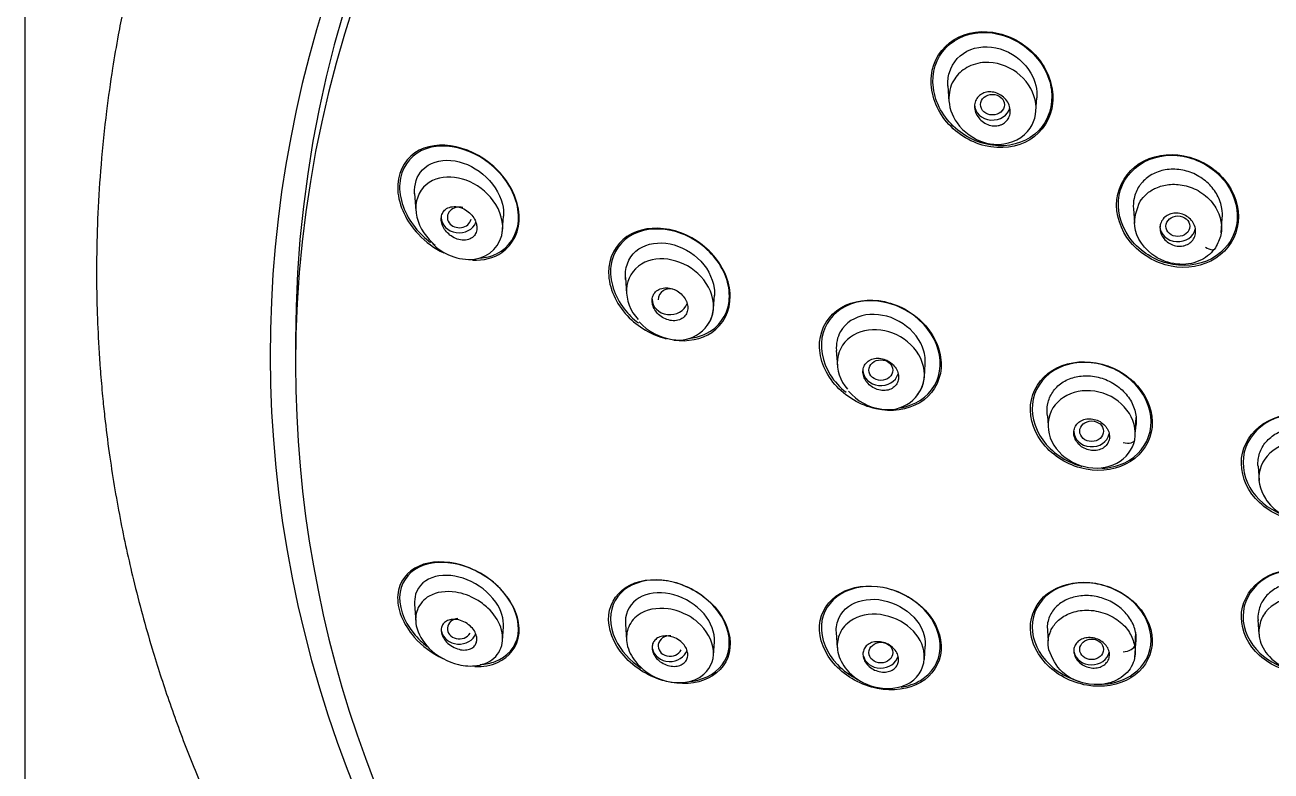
# Model space of a CAD drawing. Header units: millimetres. Extents: x -60 to 7633, y -2614 to 2146.
# Drawn here: x 144.7 to 186.6, y 1467.67 to 1492.77 of the extents above; entities that cross this region are included whole.
import ezdxf

# ---------------------------------------------------------------- set-up
doc = ezdxf.new("R2010")
doc.units = ezdxf.units.MM
doc.layers.get('0').update_dxf_attribs({"color": 250})

msp = doc.modelspace()

# ---------------------------------------------------------------- linework, layer by layer
at = {"linetype": 'Continuous'}
for p, q in [((144.7, 1796.444), (144.7, 1291.743)), ((175.738, 1490.716), (175.774, 1490.198)), ((178.698, 1489.872), (178.729, 1490.316)), ((157.803, 1487.095), (157.844, 1486.511)), ((181.973, 1486.591), (182.007, 1486.096)), ((160.764, 1485.886), (160.796, 1486.342)), ((184.928, 1485.78), (184.963, 1486.275)), ((164.894, 1484.27), (164.932, 1483.724)), ((167.855, 1483.227), (167.886, 1483.674)), ((153.8, 1482.162), (153.8, 1481.328)), ((171.984, 1481.822), (172.02, 1481.305)), ((174.946, 1480.924), (174.977, 1481.367)), ((179.085, 1479.623), (179.107, 1479.298)), ((182.032, 1479.06), (182.066, 1479.559)), ((182.05, 1479.251), (182.038, 1479.078)), ((186.165, 1477.924), (186.199, 1477.447)), ((157.801, 1473.284), (157.842, 1472.7)), ((164.892, 1472.619), (164.93, 1472.072)), ((179.076, 1472.555), (179.11, 1472.056)), ((186.164, 1472.758), (186.198, 1472.28)), ((160.763, 1472.061), (160.795, 1472.518)), ((171.983, 1472.332), (172.019, 1471.814)), ((182.05, 1472.342), (182.02, 1471.897)), ((167.855, 1471.567), (167.886, 1472.014)), ((174.945, 1471.428), (174.976, 1471.87)), ((182.023, 1471.484), (182.058, 1471.977))]:
    msp.add_line(p, q, dxfattribs=at)
for centre, radius, start, end in [((159.708, 1485.943), 1.056, 276.0684, 356.4339), ((159.646, 1486.583), 1.7, 221.7674, 275.8813), ((166.697, 1483.333), 1.163, 258.6629, 354.4345), ((166.708, 1483.974), 1.799, 221.4188, 262.3227), ((173.732, 1481.049), 1.221, 259.703, 353.882), ((173.71, 1481.554), 1.717, 219.8476, 263.4275), ((187.704, 1477.648), 1.524, 208.673, 263.8798)]:
    msp.add_arc(centre, radius, start, end, dxfattribs=at)
for centre, major_axis, ratio, start_param, end_param in [((204.6, 1481.714), (51.65, 0), 0.866025, -0.447532, 3.589125), ((204.6, 1481.328), (-50.8, 0), 0.866025, 1.920717, 6.283185), ((204.6, 1482.162), (-50.8, 0), 0.866025, 3.141593, 6.283185), ((177.234, 1490.089), (-0.6, 0), 0.866025, 0, 2.959668), ((159.307, 1486.295), (0.403, -0.004), 0.85929, 1.269189, 6.118057), ((159.299, 1486.296), (0.6, 0), 0.866025, 3.141593, 5.960944), ((183.469, 1485.998), (-0.6, 0), 0.866025, 0, 2.986839), ((184.449, 1485.419), (-0.276, 0.175), 0.423068, 1.638784, 3.378096), ((166.394, 1483.544), (0.402, -0.002), 0.862205, 1.14065, 3.195597), ((166.389, 1483.545), (0.6, 0), 0.866025, 3.141593, 6.001038), ((204.6, 1481.328), (-50.8, 0), 0.866025, 0, 1.208392), ((173.48, 1481.158), (-0.6, 0), 0.866025, 0, 2.894603), ((180.571, 1479.102), (-0.6, 0), 0.866025, 0, 2.962626), ((181.698, 1478.871), (-0.32, 0.066), 0.49079, 1.468595, 3.208033), ((159.307, 1472.462), (0.403, 0.004), 0.85929, 1.68234, 5.808478), ((159.299, 1472.461), (0.6, 0), 0.866025, 3.316126, 5.941248), ((166.394, 1471.876), (0.402, 0.002), 0.862205, 1.507635, 5.91176), ((166.389, 1471.875), (0.6, 0), 0.866025, 3.316126, 6.008418), ((181.699, 1471.849), (-0.319, -0.071), 0.476891, 1.259296, 2.998608), ((173.48, 1471.653), (-0.6, 0), 0.866025, 0.174533, 2.918548), ((180.571, 1471.763), (-0.6, 0), 0.866025, 0.174533, 2.945356)]:
    msp.add_ellipse(centre, major_axis=major_axis, ratio=ratio, start_param=start_param, end_param=end_param, dxfattribs=at)
for centre, major_axis, ratio in [((177.236, 1490.088), (0.401, -0.003), 0.865107), ((183.47, 1485.998), (0.4, -0.001), 0.865796), ((173.482, 1481.157), (0.401, -0.001), 0.864317), ((180.571, 1479.102), (0.4, 0), 0.865596), ((180.571, 1471.764), (0.4, 0), 0.865596), ((173.482, 1471.654), (0.401, 0.001), 0.864317)]:
    msp.add_ellipse(centre, major_axis=major_axis, ratio=ratio, dxfattribs=at)
for points, knots in [([(204.6, 1534.682), (203.972, 1534.679), (202.895, 1534.67), (201.09, 1534.6), (199.285, 1534.484), (197.655, 1534.335), (196.011, 1534.146), (194.376, 1533.919), (192.676, 1533.633), (191.058, 1533.319), (189.492, 1532.976), (187.888, 1532.579), (186.355, 1532.157), (184.946, 1531.732), (183.076, 1531.12), (180.633, 1530.222), (177.616, 1528.925), (174.799, 1527.522), (172.128, 1526.015), (169.515, 1524.364), (166.868, 1522.472), (164.602, 1520.64), (162.652, 1518.901), (160.838, 1517.136), (159.02, 1515.174), (157.427, 1513.258), (156.224, 1511.671), (155.204, 1510.224), (154.195, 1508.687), (153.124, 1506.896), (152.157, 1505.098), (151.377, 1503.494), (150.784, 1502.161), (150.326, 1501.049), (149.863, 1499.846), (149.359, 1498.416), (148.797, 1496.598), (148.344, 1494.866), (148.03, 1493.435), (147.816, 1492.328), (147.624, 1491.204), (147.419, 1489.751), (147.252, 1488.129), (147.114, 1485.967), (147.093, 1483.97), (147.157, 1482.356), (147.202, 1481.609), (147.245, 1481.001), (147.303, 1480.336), (147.398, 1479.415), (147.571, 1478.043), (147.876, 1476.207), (148.355, 1474.005), (148.908, 1471.965), (149.536, 1470.017), (150.188, 1468.242), (150.955, 1466.398), (151.826, 1464.53), (152.428, 1463.394), (152.768, 1462.758)], [0, 0, 0, 0, 0.014845, 0.030229, 0.046069, 0.062169, 0.07278, 0.089194, 0.105234, 0.117809, 0.13231, 0.14724, 0.161161, 0.174109, 0.186014, 0.213095, 0.242928, 0.273353, 0.29731, 0.325373, 0.356785, 0.385901, 0.405156, 0.428914, 0.45627, 0.480102, 0.499041, 0.512328, 0.530057, 0.55138, 0.57217, 0.588948, 0.6029, 0.614401, 0.623786, 0.640156, 0.658559, 0.679141, 0.692814, 0.700833, 0.711931, 0.726304, 0.744149, 0.760314, 0.790427, 0.803014, 0.807762, 0.812366, 0.820798, 0.827498, 0.839596, 0.861463, 0.882043, 0.90546, 0.923201, 0.941646, 0.960296, 0.981206, 1, 1, 1, 1]), ([(178.801, 1491.611), (178.462, 1492.044), (177.974, 1492.357), (176.926, 1492.611), (176.37, 1492.541), (175.522, 1492.018), (175.236, 1491.562), (175.13, 1490.549), (175.305, 1490.007), (175.973, 1489.149), (176.466, 1488.829), (177.51, 1488.577), (178.068, 1488.647), (178.92, 1489.173), (179.206, 1489.63), (179.311, 1490.64), (179.139, 1491.178), (178.801, 1491.611)], [0, 0, 0, 0, 0.125, 0.125, 0.25, 0.25, 0.375, 0.375, 0.5, 0.5, 0.625, 0.625, 0.75, 0.75, 0.875, 0.875, 1, 1, 1, 1]), ([(178.474, 1491.923), (178.069, 1492.28), (177.548, 1492.495), (176.515, 1492.538), (176.01, 1492.354), (175.342, 1491.661), (175.184, 1491.156), (175.313, 1490.144), (175.59, 1489.653), (176.39, 1488.944), (176.918, 1488.725), (177.947, 1488.685), (178.454, 1488.868), (179.126, 1489.564), (179.283, 1490.072), (179.154, 1491.076), (178.88, 1491.566), (178.474, 1491.923)], [0, 0, 0, 0, 0.125, 0.125, 0.25, 0.25, 0.375, 0.375, 0.5, 0.5, 0.625, 0.625, 0.75, 0.75, 0.875, 0.875, 1, 1, 1, 1]), ([(175.786, 1491.167), (175.888, 1491.522), (176.159, 1491.805), (176.848, 1492.077), (177.264, 1492.061), (178.009, 1491.767), (178.33, 1491.488), (178.677, 1490.886), (178.746, 1490.592), (178.728, 1490.313)], [0, 0, 0, 0, 0.125, 0.125, 0.25, 0.25, 0.375, 0.375, 0.4694942, 0.4694942, 0.4694942, 0.4694942]), ([(176.978, 1491.508), (177.35, 1491.525), (178.136, 1491.273), (178.801, 1490.292), (178.627, 1489.148), (177.718, 1488.686), (176.76, 1488.816), (175.981, 1489.361), (175.689, 1490.271), (175.898, 1490.961), (176.363, 1491.382), (176.761, 1491.497), (176.978, 1491.508)], [0, 0, 0, 0, 0.124231, 0.245918, 0.361472, 0.500022, 0.5553, 0.679153, 0.781214, 0.861199, 0.927366, 1, 1, 1, 1]), ([(177.431, 1489.386), (177.366, 1489.373), (177.297, 1489.372), (177.229, 1489.381), (177.161, 1489.391), (177.093, 1489.411), (177.029, 1489.441), (176.964, 1489.472), (176.903, 1489.514), (176.85, 1489.563), (176.796, 1489.612), (176.749, 1489.671), (176.713, 1489.733), (176.679, 1489.795), (176.654, 1489.863), (176.642, 1489.931), (176.631, 1489.996), (176.631, 1490.063), (176.643, 1490.126), (176.655, 1490.185), (176.678, 1490.243), (176.711, 1490.293), (176.742, 1490.342), (176.784, 1490.386), (176.831, 1490.42), (176.879, 1490.454), (176.934, 1490.48), (176.992, 1490.496), (177.051, 1490.513), (177.115, 1490.52), (177.179, 1490.517), (177.246, 1490.514), (177.314, 1490.5), (177.378, 1490.476), (177.444, 1490.452), (177.509, 1490.417), (177.566, 1490.373), (177.624, 1490.329), (177.676, 1490.275), (177.718, 1490.216), (177.759, 1490.157), (177.791, 1490.091), (177.811, 1490.024), (177.83, 1489.959), (177.837, 1489.89), (177.832, 1489.825), (177.827, 1489.763), (177.811, 1489.702), (177.784, 1489.647), (177.758, 1489.595), (177.721, 1489.547), (177.678, 1489.507), (177.635, 1489.468), (177.583, 1489.436), (177.528, 1489.414), (177.497, 1489.402), (177.464, 1489.392), (177.431, 1489.386)], [0, 0, 0, 0, 0.054975, 0.054975, 0.054975, 0.109842, 0.109842, 0.109842, 0.166333, 0.166333, 0.166333, 0.223773, 0.223773, 0.223773, 0.280456, 0.280456, 0.280456, 0.334967, 0.334967, 0.334967, 0.386992, 0.386992, 0.386992, 0.437402, 0.437402, 0.437402, 0.487674, 0.487674, 0.487674, 0.539228, 0.539228, 0.539228, 0.592963, 0.592963, 0.592963, 0.648947, 0.648947, 0.648947, 0.706276, 0.706276, 0.706276, 0.763329, 0.763329, 0.763329, 0.818535, 0.818535, 0.818535, 0.871248, 0.871248, 0.871248, 0.922032, 0.922032, 0.922032, 0.972222, 0.972222, 0.972222, 1, 1, 1, 1]), ([(160.617, 1487.858), (159.823, 1488.687), (158.576, 1488.986), (157.429, 1488.204), (157.207, 1487.734), (157.266, 1486.69), (157.539, 1486.14), (158.178, 1485.465), (158.472, 1485.252), (158.783, 1485.102)], [0, 0, 0, 0, 0.25, 0.25, 0.375, 0.375, 0.5, 0.5, 0.5790109, 0.5790109, 0.5790109, 0.5790109]), ([(160.767, 1487.671), (160.06, 1488.544), (158.85, 1488.94), (157.623, 1488.342), (157.339, 1487.933), (157.267, 1486.943), (157.477, 1486.386), (157.976, 1485.763), (158.15, 1485.596), (158.338, 1485.454)], [0, 0, 0, 0, 0.25, 0.25, 0.375, 0.375, 0.5, 0.5, 0.5536746, 0.5536746, 0.5536746, 0.5536746]), ([(185.04, 1487.561), (184.699, 1487.975), (184.201, 1488.267), (183.145, 1488.472), (182.59, 1488.377), (181.753, 1487.834), (181.474, 1487.386), (181.369, 1486.398), (181.541, 1485.874), (182.214, 1485.054), (182.716, 1484.757), (183.769, 1484.553), (184.325, 1484.648), (185.168, 1485.196), (185.446, 1485.646), (185.55, 1486.626), (185.382, 1487.147), (185.04, 1487.561)], [0, 0, 0, 0, 0.125, 0.125, 0.25, 0.25, 0.375, 0.375, 0.5, 0.5, 0.625, 0.625, 0.75, 0.75, 0.875, 0.875, 1, 1, 1, 1]), ([(157.805, 1487.091), (157.785, 1487.402), (157.878, 1487.692), (158.297, 1488.139), (158.656, 1488.244), (159.392, 1488.181), (159.777, 1488.016), (160.412, 1487.492), (160.667, 1487.122), (160.791, 1486.603), (160.801, 1486.467), (160.791, 1486.337)], [0.0238098, 0.0238098, 0.0238098, 0.0238098, 0.125, 0.125, 0.25, 0.25, 0.375, 0.375, 0.5, 0.5, 0.5438631, 0.5438631, 0.5438631, 0.5438631]), ([(185.105, 1487.433), (184.804, 1487.857), (184.339, 1488.174), (183.321, 1488.445), (182.769, 1488.393), (181.904, 1487.93), (181.592, 1487.518), (181.407, 1486.571), (181.534, 1486.051), (182.129, 1485.211), (182.597, 1484.889), (183.613, 1484.619), (184.164, 1484.67), (185.036, 1485.138), (185.346, 1485.552), (185.53, 1486.493), (185.407, 1487.009), (185.105, 1487.433)], [0, 0, 0, 0, 0.125, 0.125, 0.25, 0.25, 0.375, 0.375, 0.5, 0.5, 0.625, 0.625, 0.75, 0.75, 0.875, 0.875, 1, 1, 1, 1]), ([(160.733, 1485.694), (160.758, 1485.795), (160.77, 1485.903), (160.748, 1486.409), (160.534, 1486.806), (159.703, 1487.633), (158.861, 1487.834), (158.018, 1487.289), (157.831, 1486.953), (157.85, 1486.21), (158.031, 1485.832), (158.297, 1485.548)], [0.3413455, 0.3413455, 0.3413455, 0.3413455, 0.375, 0.375, 0.5, 0.5, 0.75, 0.75, 0.875, 0.875, 1, 1, 1, 1]), ([(159.752, 1484.853), (160.116, 1484.842), (160.465, 1484.927), (161.12, 1485.377), (161.348, 1485.849), (161.287, 1486.898), (161.014, 1487.443), (160.617, 1487.858)], [0.6592209, 0.6592209, 0.6592209, 0.6592209, 0.75, 0.75, 0.875, 0.875, 1, 1, 1, 1]), ([(159.997, 1484.923), (160.199, 1484.94), (160.391, 1484.99), (160.97, 1485.275), (161.259, 1485.686), (161.331, 1486.681), (161.12, 1487.234), (160.767, 1487.671)], [0.6970844, 0.6970844, 0.6970844, 0.6970844, 0.75, 0.75, 0.875, 0.875, 1, 1, 1, 1]), ([(184.962, 1486.271), (184.972, 1486.377), (184.969, 1486.486), (184.952, 1486.592), (184.927, 1486.748), (184.873, 1486.903), (184.794, 1487.046), (184.717, 1487.186), (184.616, 1487.318), (184.498, 1487.432), (184.372, 1487.555), (184.222, 1487.661), (184.062, 1487.74), (183.907, 1487.815), (183.739, 1487.868), (183.571, 1487.895), (183.397, 1487.923), (183.217, 1487.925), (183.048, 1487.895), (182.887, 1487.867), (182.73, 1487.811), (182.593, 1487.733), (182.457, 1487.656), (182.335, 1487.555), (182.239, 1487.438), (182.215, 1487.408), (182.192, 1487.377), (182.17, 1487.345)], [0.1413705, 0.1413705, 0.1413705, 0.1413705, 0.2148178, 0.2148178, 0.2148178, 0.3218602, 0.3218602, 0.3218602, 0.426387, 0.426387, 0.426387, 0.5392035, 0.5392035, 0.5392035, 0.6476038, 0.6476038, 0.6476038, 0.7600563, 0.7600563, 0.7600563, 0.8676449, 0.8676449, 0.8676449, 0.9734223, 0.9734223, 0.9734223, 1, 1, 1, 1]), ([(182.17, 1487.345), (182.087, 1487.221), (182.029, 1487.079), (181.998, 1486.933), (181.974, 1486.821), (181.966, 1486.704), (181.973, 1486.587)], [0, 0, 0, 0, 0.1049425, 0.1049425, 0.1049425, 0.1850078, 0.1850078, 0.1850078, 0.1850078]), ([(182.2, 1486.839), (182.266, 1486.923), (182.41, 1487.104), (182.74, 1487.307), (183.176, 1487.429), (183.7, 1487.397), (184.25, 1487.18), (184.698, 1486.762), (184.941, 1486.236), (184.957, 1485.707), (184.807, 1485.416), (184.735, 1485.276)], [0, 0, 0, 0, 0.076077, 0.164347, 0.264548, 0.376745, 0.501002, 0.638016, 0.766904, 0.887648, 1, 1, 1, 1]), ([(184.735, 1485.276), (184.672, 1485.197), (184.541, 1485.035), (184.262, 1484.853), (183.923, 1484.731), (183.532, 1484.701), (183.117, 1484.773), (182.456, 1485.062), (181.842, 1485.911), (182.093, 1486.563), (182.2, 1486.839)], [0, 0, 0, 0, 0.072925, 0.150458, 0.232599, 0.319218, 0.41072, 0.50669, 0.791111, 1, 1, 1, 1]), ([(159.82, 1486.233), (159.785, 1486.298), (159.739, 1486.36), (159.686, 1486.413), (159.634, 1486.467), (159.574, 1486.513), (159.511, 1486.551), (159.443, 1486.591), (159.37, 1486.621), (159.298, 1486.639), (159.223, 1486.658), (159.146, 1486.664), (159.074, 1486.656), (159.005, 1486.648), (158.938, 1486.626), (158.882, 1486.591), (158.832, 1486.559), (158.788, 1486.516), (158.757, 1486.464), (158.73, 1486.419), (158.711, 1486.365), (158.703, 1486.309), (158.696, 1486.256), (158.698, 1486.2), (158.708, 1486.144), (158.719, 1486.087), (158.739, 1486.03), (158.766, 1485.977), (158.794, 1485.919), (158.831, 1485.864), (158.874, 1485.814), (158.921, 1485.76), (158.975, 1485.711), (159.033, 1485.67), (159.097, 1485.625), (159.167, 1485.589), (159.238, 1485.565), (159.312, 1485.54), (159.39, 1485.526), (159.463, 1485.527), (159.535, 1485.527), (159.606, 1485.542), (159.668, 1485.57), (159.724, 1485.596), (159.775, 1485.635), (159.813, 1485.683), (159.847, 1485.726), (159.872, 1485.778), (159.886, 1485.833), (159.898, 1485.885), (159.902, 1485.941), (159.896, 1485.997), (159.89, 1486.053), (159.875, 1486.11), (159.853, 1486.164), (159.843, 1486.187), (159.832, 1486.21), (159.82, 1486.233)], [0, 0, 0, 0, 0.056664, 0.056664, 0.056664, 0.113057, 0.113057, 0.113057, 0.174093, 0.174093, 0.174093, 0.237763, 0.237763, 0.237763, 0.299225, 0.299225, 0.299225, 0.354385, 0.354385, 0.354385, 0.403047, 0.403047, 0.403047, 0.448343, 0.448343, 0.448343, 0.493993, 0.493993, 0.493993, 0.54296, 0.54296, 0.54296, 0.597163, 0.597163, 0.597163, 0.656959, 0.656959, 0.656959, 0.720299, 0.720299, 0.720299, 0.782719, 0.782719, 0.782719, 0.839638, 0.839638, 0.839638, 0.889793, 0.889793, 0.889793, 0.93566, 0.93566, 0.93566, 0.980913, 0.980913, 0.980913, 1, 1, 1, 1]), ([(183.647, 1485.338), (183.582, 1485.326), (183.513, 1485.324), (183.445, 1485.333), (183.378, 1485.341), (183.31, 1485.361), (183.247, 1485.39), (183.184, 1485.419), (183.124, 1485.459), (183.073, 1485.505), (183.021, 1485.552), (182.977, 1485.607), (182.943, 1485.666), (182.91, 1485.724), (182.887, 1485.788), (182.876, 1485.852), (182.866, 1485.915), (182.867, 1485.979), (182.879, 1486.04), (182.891, 1486.099), (182.915, 1486.156), (182.948, 1486.206), (182.98, 1486.256), (183.023, 1486.3), (183.072, 1486.335), (183.122, 1486.37), (183.179, 1486.397), (183.239, 1486.415), (183.3, 1486.432), (183.366, 1486.44), (183.431, 1486.437), (183.498, 1486.435), (183.566, 1486.422), (183.63, 1486.399), (183.696, 1486.376), (183.759, 1486.343), (183.814, 1486.301), (183.871, 1486.26), (183.921, 1486.209), (183.96, 1486.153), (184, 1486.097), (184.03, 1486.036), (184.048, 1485.972), (184.066, 1485.91), (184.072, 1485.845), (184.067, 1485.783), (184.062, 1485.722), (184.045, 1485.662), (184.018, 1485.608), (183.991, 1485.555), (183.954, 1485.506), (183.909, 1485.466), (183.865, 1485.425), (183.811, 1485.393), (183.754, 1485.369), (183.72, 1485.356), (183.684, 1485.345), (183.647, 1485.338)], [0, 0, 0, 0, 0.054469, 0.054469, 0.054469, 0.108884, 0.108884, 0.108884, 0.164085, 0.164085, 0.164085, 0.219705, 0.219705, 0.219705, 0.274884, 0.274884, 0.274884, 0.328941, 0.328941, 0.328941, 0.381729, 0.381729, 0.381729, 0.433685, 0.433685, 0.433685, 0.485587, 0.485587, 0.485587, 0.538206, 0.538206, 0.538206, 0.592006, 0.592006, 0.592006, 0.646967, 0.646967, 0.646967, 0.702554, 0.702554, 0.702554, 0.757931, 0.757931, 0.757931, 0.81234, 0.81234, 0.81234, 0.865484, 0.865484, 0.865484, 0.917646, 0.917646, 0.917646, 0.96951, 0.96951, 0.96951, 1, 1, 1, 1]), ([(167.783, 1485.092), (167.397, 1485.501), (166.888, 1485.781), (165.855, 1485.99), (165.331, 1485.912), (164.559, 1485.39), (164.321, 1484.936), (164.332, 1483.932), (164.576, 1483.396), (165.312, 1482.609), (165.786, 1482.334), (166.267, 1482.214)], [0, 0, 0, 0, 0.125, 0.125, 0.25, 0.25, 0.375, 0.375, 0.5, 0.5, 0.6170067, 0.6170067, 0.6170067, 0.6170067]), ([(167.923, 1484.907), (167.586, 1485.337), (167.11, 1485.655), (166.108, 1485.957), (165.582, 1485.937), (164.755, 1485.531), (164.46, 1485.132), (164.343, 1484.182), (164.52, 1483.643), (164.99, 1483.039), (165.151, 1482.88), (165.329, 1482.744)], [0, 0, 0, 0, 0.125, 0.125, 0.25, 0.25, 0.375, 0.375, 0.5, 0.5, 0.5514402, 0.5514402, 0.5514402, 0.5514402]), ([(164.9, 1484.203), (164.853, 1484.58), (164.988, 1484.933), (165.5, 1485.38), (165.872, 1485.47), (166.632, 1485.382), (167.014, 1485.202), (167.619, 1484.654), (167.831, 1484.278), (167.888, 1483.827), (167.89, 1483.748), (167.884, 1483.67)], [0, 0, 0, 0, 0.125, 0.125, 0.25, 0.25, 0.375, 0.375, 0.5, 0.5, 0.5270248, 0.5270248, 0.5270248, 0.5270248]), ([(167.66, 1482.683), (167.673, 1482.7), (167.685, 1482.719), (167.791, 1482.885), (167.849, 1483.068), (167.871, 1483.626), (167.699, 1484.02), (166.9, 1484.876), (166.023, 1485.08), (165.143, 1484.545), (164.946, 1484.233), (164.912, 1483.52), (165.063, 1483.145), (165.319, 1482.855)], [0.3046378, 0.3046378, 0.3046378, 0.3046378, 0.3125, 0.3125, 0.375, 0.375, 0.5, 0.5, 0.75, 0.75, 0.875, 0.875, 1, 1, 1, 1]), ([(166.522, 1482.166), (166.986, 1482.105), (167.448, 1482.193), (168.182, 1482.69), (168.422, 1483.142), (168.411, 1484.157), (168.168, 1484.683), (167.783, 1485.092)], [0.6376853, 0.6376853, 0.6376853, 0.6376853, 0.75, 0.75, 0.875, 0.875, 1, 1, 1, 1]), ([(167.076, 1482.228), (167.265, 1482.252), (167.446, 1482.304), (168.022, 1482.589), (168.319, 1482.985), (168.437, 1483.946), (168.26, 1484.477), (167.923, 1484.907)], [0.7010152, 0.7010152, 0.7010152, 0.7010152, 0.75, 0.75, 0.875, 0.875, 1, 1, 1, 1]), ([(166.901, 1483.555), (166.864, 1483.616), (166.817, 1483.674), (166.763, 1483.723), (166.71, 1483.772), (166.648, 1483.814), (166.585, 1483.846), (166.518, 1483.88), (166.446, 1483.904), (166.375, 1483.917), (166.303, 1483.93), (166.229, 1483.931), (166.161, 1483.919), (166.095, 1483.908), (166.031, 1483.884), (165.978, 1483.849), (165.928, 1483.816), (165.885, 1483.773), (165.853, 1483.723), (165.824, 1483.676), (165.804, 1483.622), (165.795, 1483.565), (165.786, 1483.511), (165.788, 1483.453), (165.799, 1483.396), (165.81, 1483.338), (165.831, 1483.28), (165.859, 1483.226), (165.889, 1483.169), (165.928, 1483.115), (165.973, 1483.067), (166.021, 1483.016), (166.077, 1482.97), (166.137, 1482.933), (166.2, 1482.894), (166.27, 1482.864), (166.339, 1482.845), (166.411, 1482.825), (166.485, 1482.817), (166.556, 1482.821), (166.625, 1482.826), (166.693, 1482.842), (166.752, 1482.871), (166.807, 1482.898), (166.857, 1482.936), (166.896, 1482.983), (166.931, 1483.026), (166.958, 1483.078), (166.973, 1483.134), (166.988, 1483.186), (166.993, 1483.244), (166.987, 1483.301), (166.982, 1483.358), (166.967, 1483.417), (166.943, 1483.472), (166.931, 1483.5), (166.917, 1483.528), (166.901, 1483.555)], [0, 0, 0, 0, 0.05598, 0.05598, 0.05598, 0.111785, 0.111785, 0.111785, 0.170385, 0.170385, 0.170385, 0.230442, 0.230442, 0.230442, 0.288947, 0.288947, 0.288947, 0.343524, 0.343524, 0.343524, 0.393971, 0.393971, 0.393971, 0.442095, 0.442095, 0.442095, 0.490364, 0.490364, 0.490364, 0.540912, 0.540912, 0.540912, 0.595048, 0.595048, 0.595048, 0.652838, 0.652838, 0.652838, 0.712748, 0.712748, 0.712748, 0.77194, 0.77194, 0.77194, 0.827709, 0.827709, 0.827709, 0.879219, 0.879219, 0.879219, 0.927808, 0.927808, 0.927808, 0.975827, 0.975827, 0.975827, 1, 1, 1, 1]), ([(174.994, 1482.642), (174.636, 1483.055), (174.132, 1483.347), (173.088, 1483.574), (172.548, 1483.503), (171.733, 1483.011), (171.461, 1482.582), (171.386, 1481.615), (171.582, 1481.088), (172.289, 1480.267), (172.796, 1479.969), (173.837, 1479.741), (174.379, 1479.812), (175.199, 1480.309), (175.47, 1480.738), (175.545, 1481.708), (175.352, 1482.228), (174.994, 1482.642)], [0, 0, 0, 0, 0.125, 0.125, 0.25, 0.25, 0.375, 0.375, 0.5, 0.5, 0.625, 0.625, 0.75, 0.75, 0.875, 0.875, 1, 1, 1, 1]), ([(175.177, 1482.365), (174.896, 1482.809), (174.446, 1483.159), (173.453, 1483.526), (172.907, 1483.54), (172.016, 1483.207), (171.667, 1482.853), (171.41, 1481.964), (171.505, 1481.437), (171.921, 1480.777), (172.103, 1480.578), (172.312, 1480.411)], [0, 0, 0, 0, 0.125, 0.125, 0.25, 0.25, 0.375, 0.375, 0.5, 0.5, 0.5624301, 0.5624301, 0.5624301, 0.5624301]), ([(174.974, 1481.364), (174.986, 1481.552), (174.955, 1481.748), (174.742, 1482.289), (174.449, 1482.601), (173.75, 1482.994), (173.339, 1483.071), (172.612, 1482.953), (172.296, 1482.751), (172.123, 1482.452)], [0.5589227, 0.5589227, 0.5589227, 0.5589227, 0.625, 0.625, 0.75, 0.75, 0.875, 0.875, 1, 1, 1, 1]), ([(174.718, 1480.333), (174.841, 1480.489), (174.921, 1480.677), (174.979, 1481.236), (174.843, 1481.615), (174.336, 1482.198), (173.988, 1482.402), (173.245, 1482.558), (172.869, 1482.515), (172.266, 1482.163), (172.06, 1481.865), (171.986, 1481.173), (172.11, 1480.805), (172.357, 1480.512)], [0.3030727, 0.3030727, 0.3030727, 0.3030727, 0.375, 0.375, 0.5, 0.5, 0.625, 0.625, 0.75, 0.75, 0.875, 0.875, 1, 1, 1, 1]), ([(174.106, 1479.887), (174.241, 1479.906), (174.372, 1479.938), (174.945, 1480.153), (175.293, 1480.507), (175.551, 1481.402), (175.457, 1481.921), (175.177, 1482.365)], [0.7155166, 0.7155166, 0.7155166, 0.7155166, 0.75, 0.75, 0.875, 0.875, 1, 1, 1, 1]), ([(173.996, 1481.211), (173.96, 1481.27), (173.914, 1481.324), (173.862, 1481.371), (173.81, 1481.417), (173.749, 1481.457), (173.686, 1481.487), (173.621, 1481.518), (173.551, 1481.54), (173.482, 1481.55), (173.412, 1481.561), (173.341, 1481.561), (173.274, 1481.549), (173.208, 1481.538), (173.145, 1481.515), (173.091, 1481.482), (173.039, 1481.45), (172.994, 1481.409), (172.959, 1481.36), (172.926, 1481.314), (172.903, 1481.26), (172.89, 1481.204), (172.878, 1481.149), (172.877, 1481.09), (172.886, 1481.032), (172.895, 1480.974), (172.914, 1480.915), (172.942, 1480.86), (172.971, 1480.804), (173.009, 1480.75), (173.054, 1480.702), (173.101, 1480.653), (173.157, 1480.609), (173.216, 1480.574), (173.278, 1480.538), (173.345, 1480.51), (173.413, 1480.493), (173.483, 1480.475), (173.555, 1480.469), (173.624, 1480.473), (173.692, 1480.478), (173.758, 1480.494), (173.817, 1480.521), (173.874, 1480.547), (173.926, 1480.584), (173.967, 1480.628), (174.006, 1480.671), (174.036, 1480.722), (174.055, 1480.777), (174.074, 1480.829), (174.082, 1480.887), (174.08, 1480.946), (174.077, 1481.003), (174.064, 1481.063), (174.042, 1481.119), (174.029, 1481.151), (174.014, 1481.182), (173.996, 1481.211)], [0, 0, 0, 0, 0.054975, 0.054975, 0.054975, 0.109842, 0.109842, 0.109842, 0.166333, 0.166333, 0.166333, 0.223773, 0.223773, 0.223773, 0.280456, 0.280456, 0.280456, 0.334967, 0.334967, 0.334967, 0.386992, 0.386992, 0.386992, 0.437402, 0.437402, 0.437402, 0.487674, 0.487674, 0.487674, 0.539228, 0.539228, 0.539228, 0.592963, 0.592963, 0.592963, 0.648947, 0.648947, 0.648947, 0.706276, 0.706276, 0.706276, 0.763329, 0.763329, 0.763329, 0.818535, 0.818535, 0.818535, 0.871248, 0.871248, 0.871248, 0.922032, 0.922032, 0.922032, 0.972222, 0.972222, 0.972222, 1, 1, 1, 1]), ([(182.113, 1480.626), (181.761, 1481.027), (181.255, 1481.306), (180.201, 1481.498), (179.654, 1481.407), (178.836, 1480.89), (178.564, 1480.462), (178.475, 1479.51), (178.659, 1479), (179.353, 1478.205), (179.863, 1477.92), (180.914, 1477.727), (181.46, 1477.817), (182.287, 1478.34), (182.557, 1478.77), (182.645, 1479.718), (182.465, 1480.225), (182.113, 1480.626)], [0, 0, 0, 0, 0.125, 0.125, 0.25, 0.25, 0.375, 0.375, 0.5, 0.5, 0.625, 0.625, 0.75, 0.75, 0.875, 0.875, 1, 1, 1, 1]), ([(182.216, 1480.463), (181.915, 1480.88), (181.448, 1481.194), (180.434, 1481.474), (179.886, 1481.437), (179.023, 1481.018), (178.705, 1480.635), (178.507, 1479.732), (178.628, 1479.224), (179.222, 1478.397), (179.691, 1478.077), (180.213, 1477.932), (180.229, 1477.927), (180.245, 1477.923)], [0, 0, 0, 0, 0.125, 0.125, 0.25, 0.25, 0.375, 0.375, 0.5, 0.5, 0.625, 0.625, 0.6289205, 0.6289205, 0.6289205, 0.6289205]), ([(179.093, 1480.024), (179.122, 1480.165), (179.18, 1480.301), (179.261, 1480.419), (179.341, 1480.538), (179.446, 1480.643), (179.567, 1480.727), (179.691, 1480.814), (179.837, 1480.878), (179.991, 1480.918), (180.141, 1480.957), (180.304, 1480.973), (180.466, 1480.965), (180.64, 1480.958), (180.819, 1480.922), (180.986, 1480.86), (181.148, 1480.801), (181.303, 1480.717), (181.44, 1480.615), (181.582, 1480.511), (181.71, 1480.384), (181.809, 1480.245), (181.904, 1480.111), (181.976, 1479.962), (182.019, 1479.811), (182.062, 1479.664), (182.078, 1479.512), (182.066, 1479.366), (182.063, 1479.327), (182.057, 1479.289), (182.05, 1479.251)], [0, 0, 0, 0, 0.104942, 0.104942, 0.104942, 0.209635, 0.209635, 0.209635, 0.317226, 0.317226, 0.317226, 0.422484, 0.422484, 0.422484, 0.536035, 0.536035, 0.536035, 0.645068, 0.645068, 0.645068, 0.75788, 0.75788, 0.75788, 0.866461, 0.866461, 0.866461, 0.972282, 0.972282, 0.972282, 1, 1, 1, 1]), ([(182.02, 1478.815), (182.085, 1479.156), (181.987, 1479.518), (181.531, 1480.113), (181.197, 1480.328), (180.059, 1480.605), (179.269, 1480.225), (179.127, 1479.528)], [0, 0, 0, 0, 0.25, 0.25, 0.5, 0.5, 1, 1, 1, 1]), ([(180.917, 1477.855), (181.189, 1477.867), (181.453, 1477.931), (182.121, 1478.256), (182.436, 1478.641), (182.635, 1479.542), (182.517, 1480.045), (182.216, 1480.463)], [0.6833258, 0.6833258, 0.6833258, 0.6833258, 0.75, 0.75, 0.875, 0.875, 1, 1, 1, 1]), ([(179.085, 1479.619), (179.07, 1479.718), (179.067, 1479.817), (179.077, 1479.914), (179.08, 1479.951), (179.086, 1479.988), (179.093, 1480.024)], [0.90386575, 0.90386575, 0.90386575, 0.90386575, 0.9734223, 0.9734223, 0.9734223, 1, 1, 1, 1]), ([(189.229, 1478.927), (188.883, 1479.314), (188.376, 1479.579), (187.316, 1479.739), (186.765, 1479.629), (185.94, 1479.09), (185.666, 1478.662), (185.564, 1477.72), (185.738, 1477.224), (186.421, 1476.454), (186.931, 1476.183), (187.989, 1476.023), (188.539, 1476.131), (189.373, 1476.679), (189.644, 1477.111), (189.745, 1478.044), (189.575, 1478.539), (189.229, 1478.927)], [0, 0, 0, 0, 0.125, 0.125, 0.25, 0.25, 0.375, 0.375, 0.5, 0.5, 0.625, 0.625, 0.75, 0.75, 0.875, 0.875, 1, 1, 1, 1]), ([(189.43, 1478.607), (189.182, 1479.033), (188.75, 1479.373), (187.757, 1479.71), (187.197, 1479.704), (186.274, 1479.345), (185.91, 1478.993), (185.594, 1478.128), (185.649, 1477.63), (186.117, 1476.818), (186.501, 1476.495), (186.946, 1476.313)], [0, 0, 0, 0, 0.125, 0.125, 0.25, 0.25, 0.375, 0.375, 0.5, 0.5, 0.6148015, 0.6148015, 0.6148015, 0.6148015]), ([(179.127, 1479.528), (179.057, 1479.185), (179.151, 1478.826), (179.613, 1478.217), (179.947, 1478.005), (180.705, 1477.82), (181.093, 1477.857), (181.733, 1478.192), (181.951, 1478.486), (182.02, 1478.815)], [0, 0, 0, 0, 0.25, 0.25, 0.5, 0.5, 0.75, 0.75, 1, 1, 1, 1]), ([(181.075, 1479.219), (181.039, 1479.274), (180.991, 1479.324), (180.938, 1479.367), (180.884, 1479.409), (180.823, 1479.444), (180.759, 1479.47), (180.695, 1479.496), (180.625, 1479.513), (180.557, 1479.519), (180.488, 1479.525), (180.419, 1479.52), (180.354, 1479.505), (180.29, 1479.49), (180.23, 1479.464), (180.177, 1479.43), (180.126, 1479.396), (180.082, 1479.353), (180.048, 1479.304), (180.015, 1479.256), (179.992, 1479.202), (179.98, 1479.145), (179.968, 1479.089), (179.968, 1479.029), (179.977, 1478.971), (179.987, 1478.912), (180.008, 1478.853), (180.038, 1478.799), (180.069, 1478.744), (180.109, 1478.692), (180.157, 1478.647), (180.205, 1478.6), (180.262, 1478.56), (180.323, 1478.529), (180.385, 1478.498), (180.452, 1478.475), (180.52, 1478.463), (180.588, 1478.45), (180.659, 1478.448), (180.726, 1478.457), (180.792, 1478.465), (180.856, 1478.485), (180.913, 1478.513), (180.969, 1478.542), (181.019, 1478.58), (181.059, 1478.625), (181.098, 1478.669), (181.128, 1478.721), (181.147, 1478.776), (181.165, 1478.83), (181.173, 1478.889), (181.17, 1478.948), (181.167, 1479.006), (181.152, 1479.066), (181.128, 1479.122), (181.114, 1479.155), (181.096, 1479.188), (181.075, 1479.219)], [0, 0, 0, 0, 0.054469, 0.054469, 0.054469, 0.108884, 0.108884, 0.108884, 0.164085, 0.164085, 0.164085, 0.219705, 0.219705, 0.219705, 0.274884, 0.274884, 0.274884, 0.328941, 0.328941, 0.328941, 0.381729, 0.381729, 0.381729, 0.433685, 0.433685, 0.433685, 0.485587, 0.485587, 0.485587, 0.538206, 0.538206, 0.538206, 0.592006, 0.592006, 0.592006, 0.646967, 0.646967, 0.646967, 0.702554, 0.702554, 0.702554, 0.757931, 0.757931, 0.757931, 0.81234, 0.81234, 0.81234, 0.865484, 0.865484, 0.865484, 0.917646, 0.917646, 0.917646, 0.96951, 0.96951, 0.96951, 1, 1, 1, 1]), ([(186.165, 1478.097), (186.176, 1478.241), (186.217, 1478.382), (186.282, 1478.511), (186.347, 1478.639), (186.438, 1478.758), (186.547, 1478.858), (186.661, 1478.961), (186.799, 1479.048), (186.949, 1479.108), (187.093, 1479.165), (187.252, 1479.202), (187.412, 1479.215), (187.581, 1479.228), (187.758, 1479.217), (187.926, 1479.179), (188.092, 1479.141), (188.255, 1479.077), (188.401, 1478.994), (188.548, 1478.911), (188.682, 1478.806), (188.793, 1478.688), (188.907, 1478.567), (188.998, 1478.427), (189.059, 1478.281), (189.118, 1478.143), (189.152, 1477.996), (189.159, 1477.852), (189.161, 1477.809), (189.161, 1477.765), (189.158, 1477.722)], [0, 0, 0, 0, 0.0525768, 0.0525768, 0.0525768, 0.1049883, 0.1049883, 0.1049883, 0.1596311, 0.1596311, 0.1596311, 0.2119456, 0.2119456, 0.2119456, 0.2670488, 0.2670488, 0.2670488, 0.3212585, 0.3212585, 0.3212585, 0.3753305, 0.3753305, 0.3753305, 0.4304979, 0.4304979, 0.4304979, 0.4827691, 0.4827691, 0.4827691, 0.4984406, 0.4984406, 0.4984406, 0.4984406]), ([(189.076, 1477.014), (189.081, 1477.031), (189.086, 1477.048), (189.183, 1477.397), (189.112, 1477.754), (188.699, 1478.356), (188.367, 1478.578), (187.621, 1478.776), (187.224, 1478.743), (186.559, 1478.425), (186.323, 1478.15), (186.143, 1477.494), (186.21, 1477.141), (186.417, 1476.836)], [0.3685598, 0.3685598, 0.3685598, 0.3685598, 0.375, 0.375, 0.5, 0.5, 0.625, 0.625, 0.75, 0.75, 0.875, 0.875, 1, 1, 1, 1]), ([(160.763, 1473.723), (160.384, 1474.15), (159.87, 1474.457), (158.857, 1474.751), (158.347, 1474.74), (157.561, 1474.394), (157.28, 1474.043), (157.198, 1473.146), (157.412, 1472.605), (158.055, 1471.874), (158.394, 1471.627), (158.75, 1471.456)], [0, 0, 0, 0, 0.125, 0.125, 0.25, 0.25, 0.375, 0.375, 0.5, 0.5, 0.5893511, 0.5893511, 0.5893511, 0.5893511]), ([(160.819, 1473.653), (160.466, 1474.082), (159.97, 1474.4), (158.981, 1474.723), (158.475, 1474.733), (157.681, 1474.434), (157.382, 1474.113), (157.246, 1473.258), (157.425, 1472.727), (157.908, 1472.136), (158.062, 1471.988), (158.23, 1471.858)], [0, 0, 0, 0, 0.125, 0.125, 0.25, 0.25, 0.375, 0.375, 0.5, 0.5, 0.5476565, 0.5476565, 0.5476565, 0.5476565]), ([(160.793, 1472.515), (160.809, 1472.78), (160.717, 1473.085), (160.301, 1473.687), (159.943, 1473.955), (159.203, 1474.257), (158.82, 1474.294), (158.183, 1474.128), (157.931, 1473.923), (157.839, 1473.616)], [0.5254529, 0.5254529, 0.5254529, 0.5254529, 0.625, 0.625, 0.75, 0.75, 0.875, 0.875, 1, 1, 1, 1]), ([(189.227, 1473.723), (188.879, 1474.102), (188.369, 1474.36), (187.308, 1474.513), (186.758, 1474.405), (185.938, 1473.881), (185.666, 1473.467), (185.565, 1472.553), (185.739, 1472.069), (186.426, 1471.318), (186.938, 1471.054), (187.998, 1470.898), (188.545, 1471.003), (189.375, 1471.535), (189.644, 1471.953), (189.744, 1472.862), (189.575, 1473.345), (189.227, 1473.723)], [0, 0, 0, 0, 0.125, 0.125, 0.25, 0.25, 0.375, 0.375, 0.5, 0.5, 0.625, 0.625, 0.75, 0.75, 0.875, 0.875, 1, 1, 1, 1]), ([(189.21, 1473.71), (188.874, 1474.082), (188.379, 1474.338), (187.345, 1474.496), (186.806, 1474.396), (185.998, 1473.893), (185.727, 1473.492), (185.617, 1472.601), (185.781, 1472.127), (186.401, 1471.436), (186.816, 1471.196), (187.259, 1471.086)], [0, 0, 0, 0, 0.125, 0.125, 0.25, 0.25, 0.375, 0.375, 0.5, 0.5, 0.6089178, 0.6089178, 0.6089178, 0.6089178]), ([(167.895, 1473.192), (167.528, 1473.606), (167.015, 1473.904), (165.984, 1474.166), (165.459, 1474.131), (164.659, 1473.737), (164.38, 1473.368), (164.287, 1472.474), (164.483, 1471.953), (165.208, 1471.129), (165.722, 1470.825), (166.753, 1470.559), (167.277, 1470.593), (168.084, 1470.99), (168.362, 1471.356), (168.456, 1472.266), (168.262, 1472.778), (167.895, 1473.192)], [0, 0, 0, 0, 0.125, 0.125, 0.25, 0.25, 0.375, 0.375, 0.5, 0.5, 0.625, 0.625, 0.75, 0.75, 0.875, 0.875, 1, 1, 1, 1]), ([(167.102, 1473.797), (166.617, 1474.048), (166.085, 1474.144), (165.152, 1474.009), (164.755, 1473.773), (164.341, 1473.048), (164.339, 1472.556), (164.732, 1471.725), (165.049, 1471.381), (165.422, 1471.132)], [0, 0, 0, 0, 0.125, 0.125, 0.25, 0.25, 0.375, 0.375, 0.4776475, 0.4776475, 0.4776475, 0.4776475]), ([(167.109, 1470.693), (167.125, 1470.695), (167.14, 1470.697), (167.62, 1470.766), (168.022, 1471.006), (168.437, 1471.732), (168.442, 1472.222), (168.005, 1473.145), (167.587, 1473.547), (167.102, 1473.797)], [0.6208646, 0.6208646, 0.6208646, 0.6208646, 0.625, 0.625, 0.75, 0.75, 0.875, 0.875, 1, 1, 1, 1]), ([(174.975, 1473.08), (174.605, 1473.474), (174.087, 1473.749), (173.042, 1473.952), (172.51, 1473.879), (171.719, 1473.418), (171.456, 1473.024), (171.39, 1472.117), (171.591, 1471.615), (172.32, 1470.832), (172.84, 1470.551), (173.885, 1470.345), (174.415, 1470.416), (175.214, 1470.882), (175.476, 1471.277), (175.542, 1472.189), (175.344, 1472.685), (174.975, 1473.08)], [0, 0, 0, 0, 0.125, 0.125, 0.25, 0.25, 0.375, 0.375, 0.5, 0.5, 0.625, 0.625, 0.75, 0.75, 0.875, 0.875, 1, 1, 1, 1]), ([(174.939, 1473.1), (174.573, 1473.482), (174.065, 1473.746), (173.043, 1473.934), (172.526, 1473.858), (171.76, 1473.399), (171.509, 1473.011), (171.456, 1472.123), (171.66, 1471.633), (172.218, 1471.046), (172.46, 1470.872), (172.722, 1470.741)], [0, 0, 0, 0, 0.125, 0.125, 0.25, 0.25, 0.375, 0.375, 0.5, 0.5, 0.5683972, 0.5683972, 0.5683972, 0.5683972]), ([(182.105, 1473.241), (181.748, 1473.628), (181.234, 1473.895), (180.179, 1474.075), (179.637, 1473.984), (178.829, 1473.492), (178.562, 1473.088), (178.476, 1472.18), (178.662, 1471.688), (179.367, 1470.921), (179.883, 1470.647), (180.938, 1470.466), (181.478, 1470.554), (182.294, 1471.053), (182.559, 1471.46), (182.644, 1472.366), (182.463, 1472.855), (182.105, 1473.241)], [0, 0, 0, 0, 0.125, 0.125, 0.25, 0.25, 0.375, 0.375, 0.5, 0.5, 0.625, 0.625, 0.75, 0.75, 0.875, 0.875, 1, 1, 1, 1]), ([(181.979, 1473.346), (181.602, 1473.703), (181.085, 1473.934), (180.052, 1474.045), (179.536, 1473.924), (178.798, 1473.39), (178.573, 1472.975), (178.568, 1472.076), (178.789, 1471.605), (179.437, 1470.988), (179.793, 1470.791), (180.169, 1470.683)], [0, 0, 0, 0, 0.125, 0.125, 0.25, 0.25, 0.375, 0.375, 0.5, 0.5, 0.5924777, 0.5924777, 0.5924777, 0.5924777]), ([(189.157, 1472.552), (189.158, 1472.561), (189.159, 1472.569), (189.159, 1472.578), (189.166, 1472.724), (189.144, 1472.875), (189.091, 1473.018), (189.042, 1473.153), (188.966, 1473.285), (188.871, 1473.403), (188.771, 1473.527), (188.646, 1473.639), (188.506, 1473.73), (188.369, 1473.819), (188.214, 1473.889), (188.055, 1473.936), (187.893, 1473.984), (187.722, 1474.011), (187.555, 1474.013), (187.384, 1474.014), (187.212, 1473.989), (187.055, 1473.94), (186.904, 1473.892), (186.762, 1473.822), (186.64, 1473.735), (186.513, 1473.643), (186.404, 1473.529), (186.326, 1473.401), (186.252, 1473.281), (186.201, 1473.148), (186.178, 1473.01), (186.163, 1472.922), (186.158, 1472.831), (186.165, 1472.74)], [0.479445, 0.479445, 0.479445, 0.479445, 0.4827691, 0.4827691, 0.4827691, 0.537442, 0.537442, 0.537442, 0.5890565, 0.5890565, 0.5890565, 0.6432407, 0.6432407, 0.6432407, 0.696256, 0.696256, 0.696256, 0.7499342, 0.7499342, 0.7499342, 0.8053058, 0.8053058, 0.8053058, 0.858398, 0.858398, 0.858398, 0.9141763, 0.9141763, 0.9141763, 0.9665469, 0.9665469, 0.9665469, 1, 1, 1, 1]), ([(158.297, 1473.556), (158.541, 1473.694), (159.093, 1473.77), (159.817, 1473.508), (160.373, 1473.099), (160.783, 1472.499), (160.786, 1471.756), (160.38, 1471.343), (159.846, 1471.183), (159.152, 1471.215), (158.272, 1471.681), (157.802, 1472.487), (157.854, 1473.162), (158.113, 1473.451), (158.297, 1473.556)], [0, 0, 0, 0, 0.111973, 0.193359, 0.243142, 0.327374, 0.416007, 0.508194, 0.556146, 0.629207, 0.74826, 0.846003, 0.915799, 1, 1, 1, 1]), ([(159.832, 1471.185), (160.109, 1471.179), (160.371, 1471.225), (160.991, 1471.499), (161.274, 1471.852), (161.356, 1472.759), (161.143, 1473.296), (160.763, 1473.723)], [0.6790631, 0.6790631, 0.6790631, 0.6790631, 0.75, 0.75, 0.875, 0.875, 1, 1, 1, 1]), ([(160.012, 1471.255), (160.191, 1471.266), (160.361, 1471.3), (160.916, 1471.509), (161.215, 1471.832), (161.352, 1472.697), (161.173, 1473.224), (160.819, 1473.653)], [0.7018096, 0.7018096, 0.7018096, 0.7018096, 0.75, 0.75, 0.875, 0.875, 1, 1, 1, 1]), ([(167.886, 1472.015), (167.906, 1472.323), (167.776, 1472.669), (167.277, 1473.264), (166.903, 1473.49), (166.148, 1473.701), (165.762, 1473.683), (165.161, 1473.414), (164.947, 1473.153), (164.9, 1472.825)], [0.5089628, 0.5089628, 0.5089628, 0.5089628, 0.625, 0.625, 0.75, 0.75, 0.875, 0.875, 1, 1, 1, 1]), ([(171.986, 1472.328), (171.974, 1472.507), (172.006, 1472.682), (172.219, 1473.123), (172.509, 1473.329), (173.211, 1473.491), (173.618, 1473.442), (174.351, 1473.112), (174.666, 1472.826), (174.943, 1472.293), (174.988, 1472.073), (174.974, 1471.867)], [0.0588137, 0.0588137, 0.0588137, 0.0588137, 0.125, 0.125, 0.25, 0.25, 0.375, 0.375, 0.5, 0.5, 0.5777344, 0.5777344, 0.5777344, 0.5777344]), ([(182.05, 1472.342), (182.02, 1472.487), (181.963, 1472.633), (181.88, 1472.767), (181.797, 1472.902), (181.688, 1473.029), (181.562, 1473.137), (181.436, 1473.245), (181.289, 1473.337), (181.135, 1473.407), (180.983, 1473.475), (180.821, 1473.523), (180.659, 1473.55), (180.484, 1473.578), (180.306, 1473.58), (180.139, 1473.555), (179.978, 1473.532), (179.824, 1473.483), (179.688, 1473.414), (179.547, 1473.343), (179.42, 1473.248), (179.323, 1473.135), (179.229, 1473.026), (179.16, 1472.899), (179.118, 1472.764), (179.097, 1472.696), (179.083, 1472.625), (179.076, 1472.552)], [0, 0, 0, 0, 0.1074037, 0.1074037, 0.1074037, 0.2148178, 0.2148178, 0.2148178, 0.3218602, 0.3218602, 0.3218602, 0.426387, 0.426387, 0.426387, 0.5392035, 0.5392035, 0.5392035, 0.6476038, 0.6476038, 0.6476038, 0.7600563, 0.7600563, 0.7600563, 0.8676449, 0.8676449, 0.8676449, 0.9220836, 0.9220836, 0.9220836, 0.9220836]), ([(186.417, 1473.01), (186.636, 1473.294), (187.343, 1473.652), (188.487, 1473.387), (189.234, 1472.558), (189.096, 1471.624), (188.379, 1471.048), (187.407, 1470.933), (186.524, 1471.429), (186.182, 1472.065), (186.192, 1472.601), (186.32, 1472.884), (186.417, 1473.01)], [0, 0, 0, 0, 0.13525, 0.247786, 0.359277, 0.49756, 0.566719, 0.68903, 0.796582, 0.881993, 0.940482, 1, 1, 1, 1]), ([(165.319, 1472.914), (165.58, 1473.103), (166.196, 1473.227), (166.931, 1472.965), (167.556, 1472.529), (168.047, 1471.675), (167.638, 1470.905), (166.894, 1470.595), (166.024, 1470.673), (165.228, 1471.25), (164.9, 1471.911), (164.937, 1472.499), (165.158, 1472.798), (165.319, 1472.914)], [0, 0, 0, 0, 0.12642, 0.208829, 0.245518, 0.371255, 0.502916, 0.55779, 0.676113, 0.778035, 0.854155, 0.922167, 1, 1, 1, 1]), ([(172.357, 1472.638), (172.599, 1472.849), (173.31, 1473.069), (174.444, 1472.654), (175.113, 1471.666), (174.807, 1470.822), (174.059, 1470.414), (173.152, 1470.427), (172.325, 1470.985), (171.992, 1471.636), (172.021, 1472.213), (172.216, 1472.514), (172.357, 1472.638)], [0, 0, 0, 0, 0.124231, 0.245918, 0.361472, 0.500022, 0.5553, 0.679153, 0.781214, 0.861199, 0.927366, 1, 1, 1, 1]), ([(174.165, 1470.494), (174.402, 1470.53), (174.624, 1470.606), (175.201, 1470.952), (175.451, 1471.341), (175.504, 1472.234), (175.304, 1472.718), (174.939, 1473.1)], [0.6883747, 0.6883747, 0.6883747, 0.6883747, 0.75, 0.75, 0.875, 0.875, 1, 1, 1, 1]), ([(179.127, 1471.749), (179.115, 1471.85), (179.089, 1472.069), (179.181, 1472.405), (179.403, 1472.734), (179.796, 1472.99), (180.337, 1473.118), (180.949, 1473.033), (181.49, 1472.755), (181.873, 1472.352), (181.972, 1472.045), (182.02, 1471.897)], [0, 0, 0, 0, 0.076077, 0.164347, 0.264548, 0.376745, 0.501002, 0.638016, 0.766904, 0.887648, 1, 1, 1, 1]), ([(180.984, 1470.595), (181.353, 1470.621), (181.7, 1470.738), (182.346, 1471.206), (182.568, 1471.623), (182.573, 1472.52), (182.356, 1472.989), (181.979, 1473.346)], [0.6587524, 0.6587524, 0.6587524, 0.6587524, 0.75, 0.75, 0.875, 0.875, 1, 1, 1, 1]), ([(159.82, 1471.884), (159.785, 1471.841), (159.739, 1471.808), (159.686, 1471.784), (159.634, 1471.761), (159.574, 1471.747), (159.511, 1471.743), (159.443, 1471.739), (159.37, 1471.747), (159.298, 1471.765), (159.223, 1471.784), (159.146, 1471.815), (159.074, 1471.857), (159.005, 1471.897), (158.938, 1471.949), (158.882, 1472.007), (158.832, 1472.06), (158.788, 1472.12), (158.757, 1472.181), (158.73, 1472.236), (158.711, 1472.293), (158.703, 1472.348), (158.696, 1472.399), (158.698, 1472.449), (158.708, 1472.494), (158.719, 1472.54), (158.739, 1472.582), (158.766, 1472.618), (158.794, 1472.656), (158.831, 1472.688), (158.874, 1472.712), (158.921, 1472.739), (158.975, 1472.758), (159.033, 1472.767), (159.097, 1472.776), (159.167, 1472.775), (159.238, 1472.764), (159.312, 1472.751), (159.39, 1472.727), (159.463, 1472.691), (159.535, 1472.656), (159.606, 1472.609), (159.668, 1472.554), (159.724, 1472.504), (159.775, 1472.445), (159.813, 1472.384), (159.847, 1472.329), (159.872, 1472.27), (159.886, 1472.213), (159.898, 1472.161), (159.902, 1472.109), (159.896, 1472.061), (159.89, 1472.013), (159.875, 1471.969), (159.853, 1471.93), (159.843, 1471.914), (159.832, 1471.898), (159.82, 1471.884)], [0, 0, 0, 0, 0.056664, 0.056664, 0.056664, 0.113057, 0.113057, 0.113057, 0.174093, 0.174093, 0.174093, 0.237763, 0.237763, 0.237763, 0.299225, 0.299225, 0.299225, 0.354385, 0.354385, 0.354385, 0.403047, 0.403047, 0.403047, 0.448343, 0.448343, 0.448343, 0.493993, 0.493993, 0.493993, 0.54296, 0.54296, 0.54296, 0.597163, 0.597163, 0.597163, 0.656959, 0.656959, 0.656959, 0.720299, 0.720299, 0.720299, 0.782719, 0.782719, 0.782719, 0.839638, 0.839638, 0.839638, 0.889793, 0.889793, 0.889793, 0.93566, 0.93566, 0.93566, 0.980913, 0.980913, 0.980913, 1, 1, 1, 1]), ([(166.901, 1471.342), (166.864, 1471.299), (166.817, 1471.265), (166.763, 1471.24), (166.71, 1471.215), (166.648, 1471.199), (166.585, 1471.194), (166.518, 1471.188), (166.446, 1471.193), (166.375, 1471.208), (166.303, 1471.224), (166.229, 1471.251), (166.161, 1471.288), (166.095, 1471.324), (166.031, 1471.37), (165.978, 1471.423), (165.928, 1471.472), (165.885, 1471.529), (165.853, 1471.587), (165.824, 1471.641), (165.804, 1471.699), (165.795, 1471.755), (165.786, 1471.808), (165.788, 1471.861), (165.799, 1471.909), (165.81, 1471.958), (165.831, 1472.004), (165.859, 1472.043), (165.889, 1472.084), (165.928, 1472.119), (165.973, 1472.146), (166.021, 1472.175), (166.077, 1472.195), (166.137, 1472.206), (166.2, 1472.218), (166.27, 1472.22), (166.339, 1472.211), (166.411, 1472.201), (166.485, 1472.181), (166.556, 1472.15), (166.625, 1472.12), (166.693, 1472.078), (166.752, 1472.03), (166.807, 1471.984), (166.857, 1471.929), (166.896, 1471.872), (166.931, 1471.818), (166.958, 1471.76), (166.973, 1471.703), (166.988, 1471.649), (166.993, 1471.594), (166.987, 1471.543), (166.982, 1471.493), (166.967, 1471.445), (166.943, 1471.402), (166.931, 1471.381), (166.917, 1471.361), (166.901, 1471.342)], [0, 0, 0, 0, 0.05598, 0.05598, 0.05598, 0.111785, 0.111785, 0.111785, 0.170385, 0.170385, 0.170385, 0.230442, 0.230442, 0.230442, 0.288947, 0.288947, 0.288947, 0.343524, 0.343524, 0.343524, 0.393971, 0.393971, 0.393971, 0.442095, 0.442095, 0.442095, 0.490364, 0.490364, 0.490364, 0.540912, 0.540912, 0.540912, 0.595048, 0.595048, 0.595048, 0.652838, 0.652838, 0.652838, 0.712748, 0.712748, 0.712748, 0.77194, 0.77194, 0.77194, 0.827709, 0.827709, 0.827709, 0.879219, 0.879219, 0.879219, 0.927808, 0.927808, 0.927808, 0.975827, 0.975827, 0.975827, 1, 1, 1, 1]), ([(181.075, 1471.319), (181.039, 1471.274), (180.991, 1471.235), (180.938, 1471.206), (180.884, 1471.177), (180.823, 1471.156), (180.759, 1471.145), (180.695, 1471.134), (180.625, 1471.132), (180.557, 1471.141), (180.488, 1471.15), (180.419, 1471.169), (180.354, 1471.197), (180.29, 1471.225), (180.23, 1471.262), (180.177, 1471.306), (180.126, 1471.349), (180.082, 1471.4), (180.048, 1471.454), (180.015, 1471.507), (179.992, 1471.564), (179.98, 1471.621), (179.968, 1471.677), (179.968, 1471.734), (179.977, 1471.788), (179.987, 1471.842), (180.008, 1471.894), (180.038, 1471.939), (180.069, 1471.986), (180.109, 1472.027), (180.157, 1472.06), (180.205, 1472.094), (180.262, 1472.12), (180.323, 1472.137), (180.385, 1472.154), (180.452, 1472.162), (180.52, 1472.159), (180.588, 1472.157), (180.659, 1472.144), (180.726, 1472.122), (180.792, 1472.1), (180.856, 1472.067), (180.913, 1472.028), (180.969, 1471.989), (181.019, 1471.942), (181.059, 1471.89), (181.098, 1471.84), (181.128, 1471.784), (181.147, 1471.727), (181.165, 1471.672), (181.173, 1471.614), (181.17, 1471.558), (181.167, 1471.503), (181.152, 1471.449), (181.128, 1471.4), (181.114, 1471.371), (181.096, 1471.344), (181.075, 1471.319)], [0, 0, 0, 0, 0.054469, 0.054469, 0.054469, 0.108884, 0.108884, 0.108884, 0.164085, 0.164085, 0.164085, 0.219705, 0.219705, 0.219705, 0.274884, 0.274884, 0.274884, 0.328941, 0.328941, 0.328941, 0.381729, 0.381729, 0.381729, 0.433685, 0.433685, 0.433685, 0.485587, 0.485587, 0.485587, 0.538206, 0.538206, 0.538206, 0.592006, 0.592006, 0.592006, 0.646967, 0.646967, 0.646967, 0.702554, 0.702554, 0.702554, 0.757931, 0.757931, 0.757931, 0.81234, 0.81234, 0.81234, 0.865484, 0.865484, 0.865484, 0.917646, 0.917646, 0.917646, 0.96951, 0.96951, 0.96951, 1, 1, 1, 1]), ([(182.057, 1471.974), (182.07, 1472.057), (182.073, 1472.143), (182.066, 1472.228), (182.063, 1472.266), (182.057, 1472.304), (182.05, 1472.342)], [0.90875168, 0.90875168, 0.90875168, 0.90875168, 0.97228227, 0.97228227, 0.97228227, 1, 1, 1, 1]), ([(173.996, 1471.175), (173.96, 1471.131), (173.914, 1471.093), (173.862, 1471.065), (173.81, 1471.036), (173.749, 1471.017), (173.686, 1471.007), (173.621, 1470.997), (173.551, 1470.997), (173.482, 1471.007), (173.412, 1471.017), (173.341, 1471.039), (173.274, 1471.069), (173.208, 1471.099), (173.145, 1471.139), (173.091, 1471.186), (173.039, 1471.231), (172.994, 1471.284), (172.959, 1471.34), (172.926, 1471.393), (172.903, 1471.451), (172.89, 1471.507), (172.878, 1471.562), (172.877, 1471.618), (172.886, 1471.67), (172.895, 1471.722), (172.914, 1471.772), (172.942, 1471.815), (172.971, 1471.86), (173.009, 1471.899), (173.054, 1471.93), (173.101, 1471.963), (173.157, 1471.988), (173.216, 1472.003), (173.278, 1472.019), (173.345, 1472.025), (173.413, 1472.021), (173.483, 1472.017), (173.555, 1472.003), (173.624, 1471.978), (173.692, 1471.954), (173.758, 1471.919), (173.817, 1471.876), (173.874, 1471.835), (173.926, 1471.786), (173.967, 1471.732), (174.006, 1471.681), (174.036, 1471.624), (174.055, 1471.567), (174.074, 1471.512), (174.082, 1471.455), (174.08, 1471.401), (174.077, 1471.347), (174.064, 1471.295), (174.042, 1471.249), (174.029, 1471.223), (174.014, 1471.198), (173.996, 1471.175)], [0, 0, 0, 0, 0.054975, 0.054975, 0.054975, 0.109842, 0.109842, 0.109842, 0.166333, 0.166333, 0.166333, 0.223773, 0.223773, 0.223773, 0.280456, 0.280456, 0.280456, 0.334967, 0.334967, 0.334967, 0.386992, 0.386992, 0.386992, 0.437402, 0.437402, 0.437402, 0.487674, 0.487674, 0.487674, 0.539228, 0.539228, 0.539228, 0.592963, 0.592963, 0.592963, 0.648947, 0.648947, 0.648947, 0.706276, 0.706276, 0.706276, 0.763329, 0.763329, 0.763329, 0.818535, 0.818535, 0.818535, 0.871248, 0.871248, 0.871248, 0.922032, 0.922032, 0.922032, 0.972222, 0.972222, 0.972222, 1, 1, 1, 1]), ([(182.02, 1471.897), (182.03, 1471.802), (182.052, 1471.605), (181.982, 1471.313), (181.828, 1471.036), (181.573, 1470.801), (181.229, 1470.635), (180.558, 1470.504), (179.527, 1470.834), (179.246, 1471.477), (179.127, 1471.749)], [0, 0, 0, 0, 0.072925, 0.150458, 0.232599, 0.319218, 0.41072, 0.50669, 0.791111, 1, 1, 1, 1])]:
    msp.add_open_spline(points, degree=3, knots=knots, dxfattribs=at)
for points in [[(175.74, 1490.713), (175.729, 1490.867), (175.744, 1491.021), (175.786, 1491.167)], [(158.297, 1485.548), (158.359, 1485.482), (158.425, 1485.421), (158.493, 1485.364)], [(172.123, 1482.452), (172.015, 1482.264), (171.971, 1482.043), (171.986, 1481.818)], [(186.165, 1477.921), (186.161, 1477.98), (186.161, 1478.039), (186.165, 1478.097)], [(157.839, 1473.616), (157.807, 1473.512), (157.796, 1473.398), (157.805, 1473.28)], [(164.9, 1472.825), (164.891, 1472.757), (164.889, 1472.687), (164.894, 1472.616)]]:
    msp.add_open_spline(points, degree=3, dxfattribs=at)

doc.saveas('drawing.dxf')
